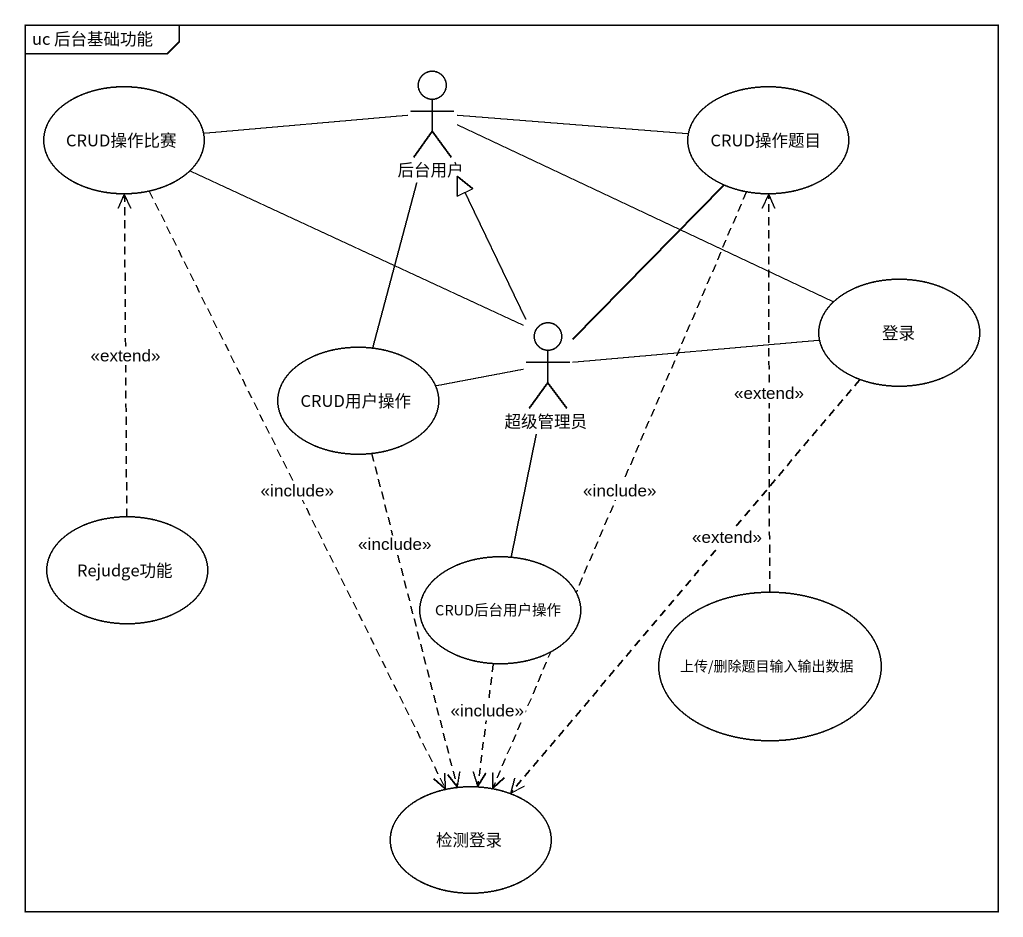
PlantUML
@startuml
mainframe uc 后台基础功能
usecase CRUD操作比赛
actor 后台用户
usecase CRUD操作题目
usecase 登录
usecase CRUD用户操作
actor 超级管理员
usecase Rejudge功能
usecase CRUD后台用户操作
usecase "上传/删除题目输入输出数据" as 上传_删除题目输入输出数据
usecase 检测登录
CRUD操作比赛 ..> 检测登录 : <<include>>
后台用户 -left- CRUD操作比赛
后台用户 -right- CRUD操作题目
后台用户 -right- 登录
后台用户 -- CRUD用户操作
CRUD操作题目 ..> 检测登录 : <<include>>
登录 ..> 检测登录 : <<extend>>
CRUD用户操作 ..> 检测登录 : <<include>>
超级管理员 -left- CRUD操作比赛
超级管理员 -up-|> 后台用户
超级管理员 -up- CRUD操作题目
超级管理员 -right- 登录
超级管理员 -left- CRUD用户操作
超级管理员 -- CRUD后台用户操作
Rejudge功能 .up.> CRUD操作比赛 : <<extend>>
CRUD后台用户操作 ..> 检测登录 : <<include>>
上传_删除题目输入输出数据 .up.> CRUD操作题目 : <<extend>>
@enduml
